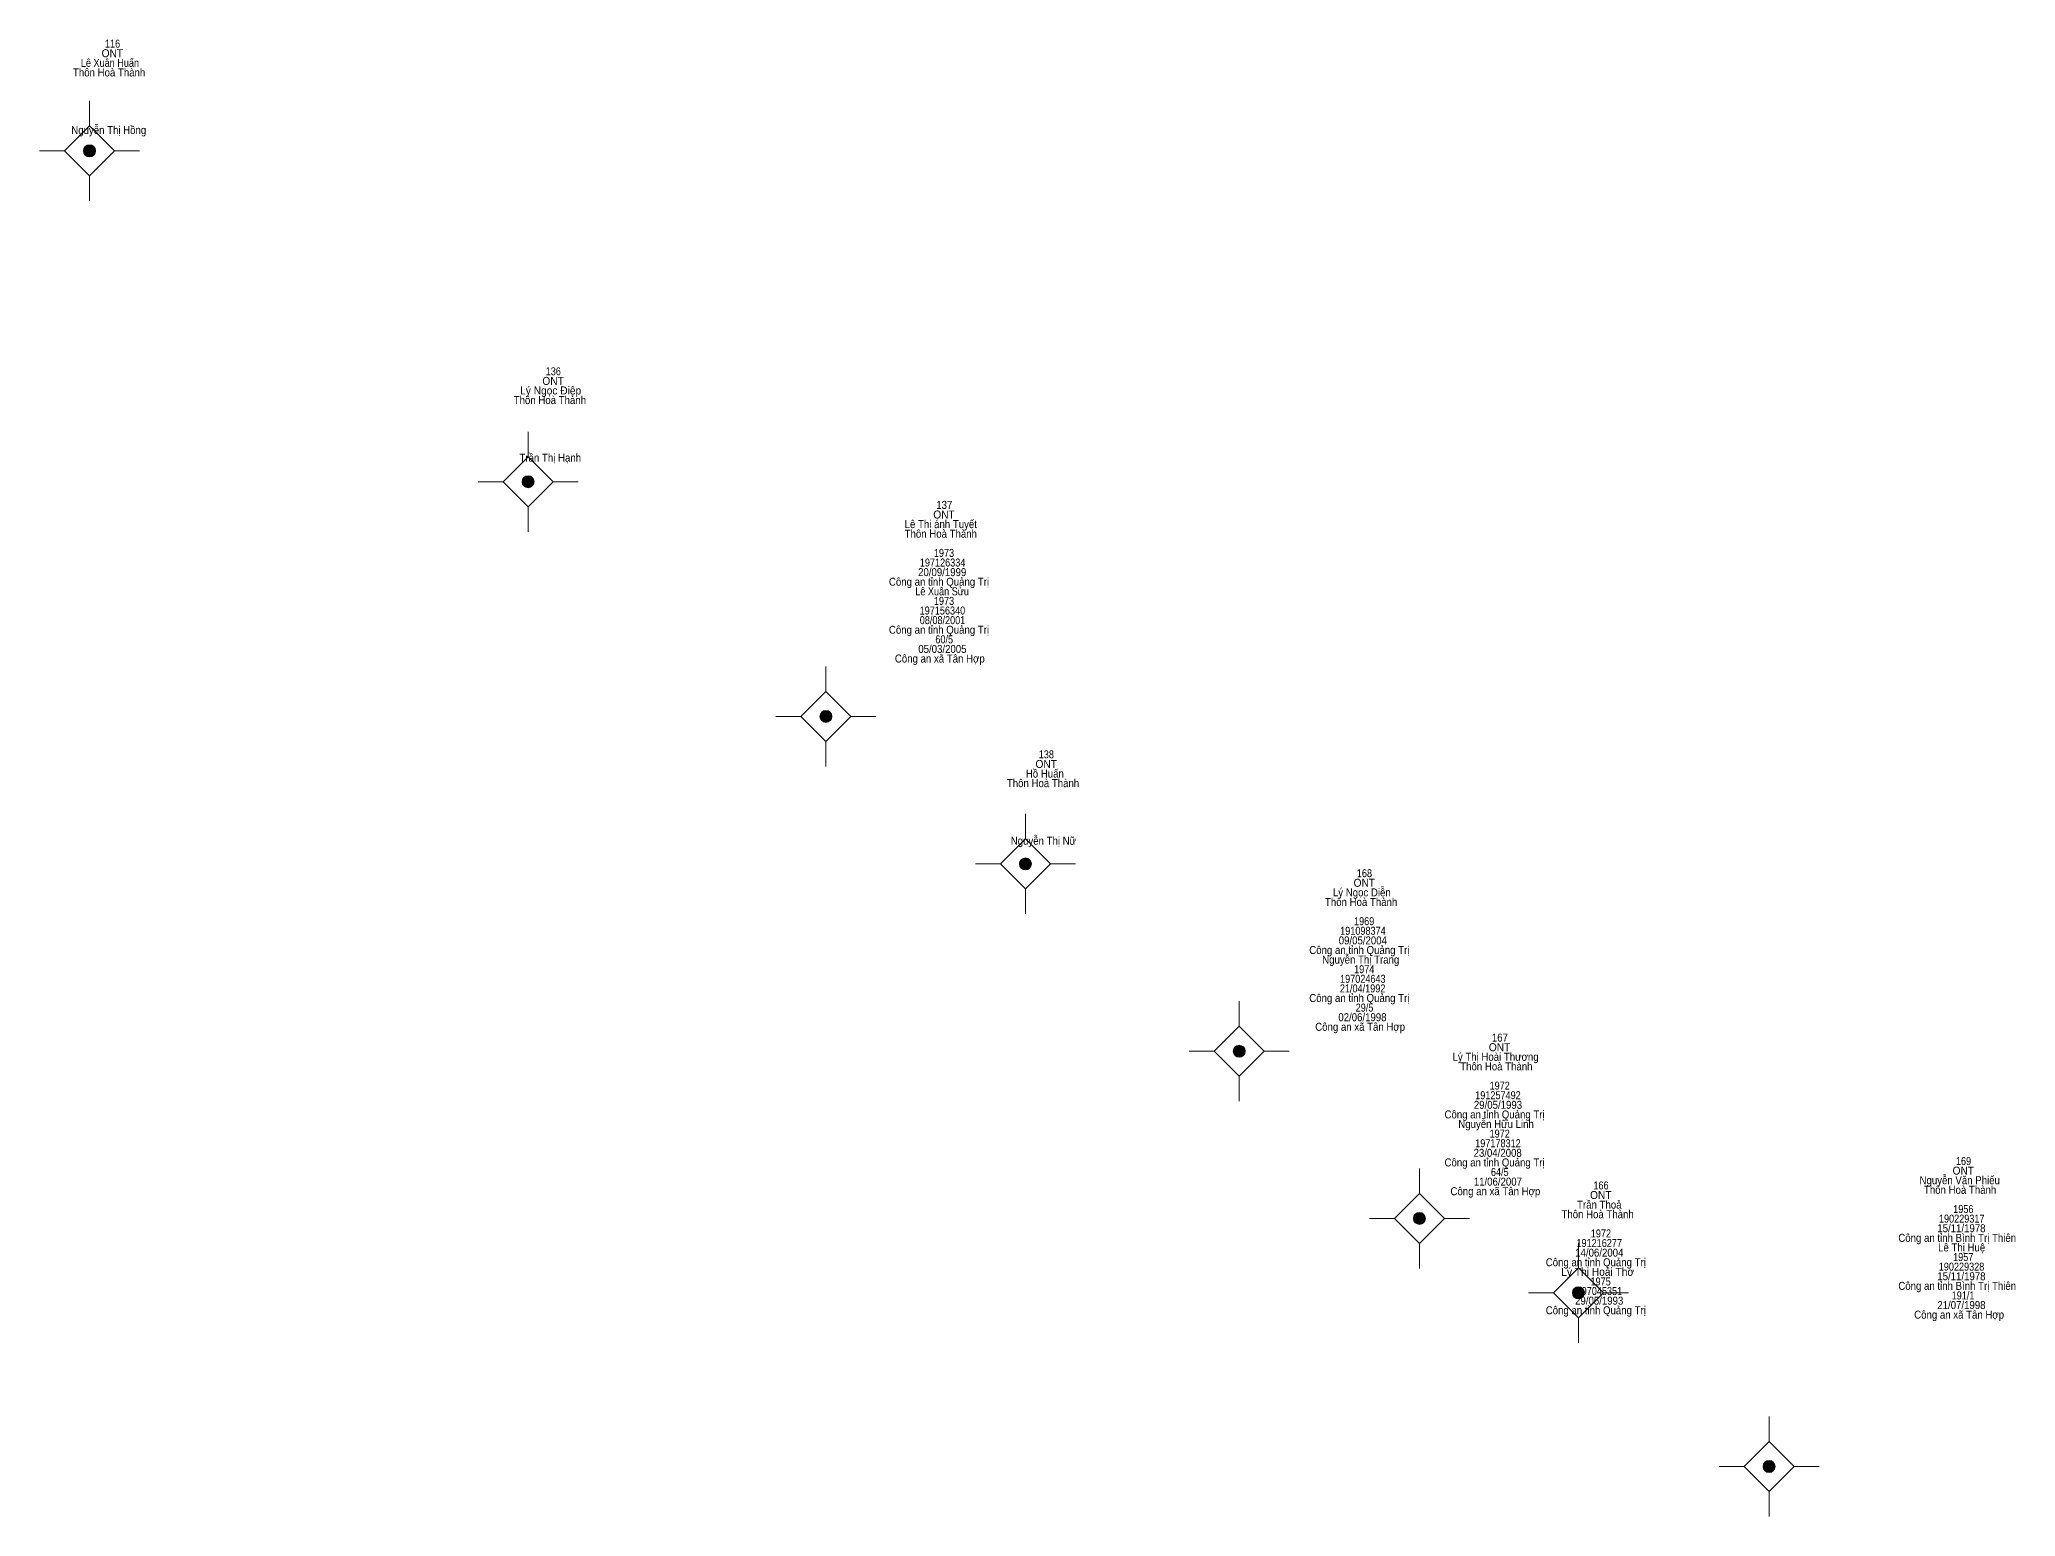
# Model space of a CAD drawing. Header units: metres. Extents: x 548452 to 551009, y 1840956 to 1844548.
# Drawn here: x 550304.1 to 550402.9, y 1841505.6 to 1841579.5 of the extents above; entities that cross this region are included whole.
import ezdxf
from ezdxf.enums import TextEntityAlignment as Align

# ---------------------------------------------------------------- set-up
doc = ezdxf.new("R2010")
doc.units = ezdxf.units.M
doc.header["$LTSCALE"] = 0.16
doc.layers.add('11', color=7, linetype='Continuous', lineweight=13)
doc.layers.add('15', color=7, linetype='Continuous')

msp = doc.modelspace()

# ---------------------------------------------------------------- hatches: boundary and pattern name
at = {"layer": '11'}
for points in [[(550306.9295, 1841573.89, 1), (550306.3295, 1841573.89, 1)], [(550328.8495, 1841557.35, 1), (550328.2495, 1841557.35, 1)], [(550343.7395, 1841545.62, 1), (550343.1395, 1841545.62, 1)], [(550353.7095, 1841538.24, 1), (550353.1095, 1841538.24, 1)], [(550364.3995, 1841528.88, 1), (550363.7995, 1841528.88, 1)], [(550373.3995, 1841520.52, 1), (550372.7995, 1841520.52, 1)], [(550381.3495, 1841516.8, 1), (550380.7495, 1841516.8, 1)], [(550390.8795, 1841508.12, 1), (550390.2795, 1841508.12, 1)]]:
    msp.add_hatch(color=256, dxfattribs=at).paths.add_polyline_path(points)

# ---------------------------------------------------------------- linework, layer by layer
for p, q in [((550306.63, 1841576.39), (550306.63, 1841575.14)), ((550305.38, 1841573.89), (550304.13, 1841573.89)), ((550309.13, 1841573.89), (550307.88, 1841573.89)), ((550306.63, 1841572.64), (550306.63, 1841571.39)), ((550328.55, 1841559.85), (550328.55, 1841558.6)), ((550327.3, 1841557.35), (550326.05, 1841557.35)), ((550331.05, 1841557.35), (550329.8, 1841557.35)), ((550328.55, 1841556.1), (550328.55, 1841554.85)), ((550343.44, 1841548.12), (550343.44, 1841546.87)), ((550342.19, 1841545.62), (550340.94, 1841545.62)), ((550345.94, 1841545.62), (550344.69, 1841545.62)), ((550343.44, 1841544.37), (550343.44, 1841543.12)), ((550353.41, 1841540.74), (550353.41, 1841539.49)), ((550352.16, 1841538.24), (550350.91, 1841538.24)), ((550355.91, 1841538.24), (550354.66, 1841538.24)), ((550353.41, 1841536.99), (550353.41, 1841535.74)), ((550364.1, 1841531.38), (550364.1, 1841530.13)), ((550362.85, 1841528.88), (550361.6, 1841528.88)), ((550366.6, 1841528.88), (550365.35, 1841528.88)), ((550364.1, 1841527.63), (550364.1, 1841526.38)), ((550373.1, 1841523.02), (550373.1, 1841521.77)), ((550371.85, 1841520.52), (550370.6, 1841520.52)), ((550375.6, 1841520.52), (550374.35, 1841520.52)), ((550373.1, 1841519.27), (550373.1, 1841518.02)), ((550381.05, 1841519.3), (550381.05, 1841518.05)), ((550379.8, 1841516.8), (550378.55, 1841516.8)), ((550383.55, 1841516.8), (550382.3, 1841516.8)), ((550381.05, 1841515.55), (550381.05, 1841514.3)), ((550390.58, 1841510.62), (550390.58, 1841509.37)), ((550389.33, 1841508.12), (550388.08, 1841508.12)), ((550393.08, 1841508.12), (550391.83, 1841508.12)), ((550390.58, 1841506.87), (550390.58, 1841505.62))]:
    msp.add_line(p, q, dxfattribs=at)
for points in [[(550306.63, 1841575.14), (550305.38, 1841573.89), (550306.63, 1841572.64), (550307.88, 1841573.89)], [(550328.55, 1841558.6), (550327.3, 1841557.35), (550328.55, 1841556.1), (550329.8, 1841557.35)], [(550343.44, 1841546.87), (550342.19, 1841545.62), (550343.44, 1841544.37), (550344.69, 1841545.62)], [(550353.41, 1841539.49), (550352.16, 1841538.24), (550353.41, 1841536.99), (550354.66, 1841538.24)], [(550364.1, 1841530.13), (550362.85, 1841528.88), (550364.1, 1841527.63), (550365.35, 1841528.88)], [(550373.1, 1841521.77), (550371.85, 1841520.52), (550373.1, 1841519.27), (550374.35, 1841520.52)], [(550381.05, 1841518.05), (550379.8, 1841516.8), (550381.05, 1841515.55), (550382.3, 1841516.8)], [(550390.58, 1841509.37), (550389.33, 1841508.12), (550390.58, 1841506.87), (550391.83, 1841508.12)]]:
    msp.add_lwpolyline(points, close=True, dxfattribs=at)
for centre in [(550306.6295, 1841573.89), (550328.5495, 1841557.35), (550343.4395, 1841545.62), (550353.4095, 1841538.24), (550364.0995, 1841528.88), (550373.0995, 1841520.52), (550381.0495, 1841516.8), (550390.5795, 1841508.12)]:
    msp.add_circle(centre, 0.3, dxfattribs=at)

# ---------------------------------------------------------------- texts
at = {"layer": '15'}
for s, width, p in [('116', 0.85, (550307.78, 1841579.05)), ('Lê Xuân Huấn', 0.85, (550307.65, 1841578.09)), ('ONT', 0.95, (550307.77, 1841578.57)), ('Thôn Hoà Thành', 0.9, (550307.61, 1841577.61)), ('Nguyễn Thị Hồng', 0.9, (550307.59, 1841574.73)), ('ONT', 0.95, (550329.8, 1841562.19)), ('136', 0.85, (550329.81, 1841562.67)), ('Thôn Hoà Thành', 0.9, (550329.64, 1841561.23)), ('Lý Ngọc Điệp', 0.95, (550329.68, 1841561.71)), ('Trần Thị Hạnh', 0.9, (550329.66, 1841558.35)), ('Lê Thị ánh Tuyết', 0.9, (550349.18, 1841555.03)), ('ONT', 0.95, (550349.34, 1841555.51)), ('137', 0.9, (550349.355, 1841555.99)), ('Thôn Hoà Thành', 0.9, (550349.18, 1841554.55)), ('197126334', 0.85, (550349.27, 1841553.11)), ('1973', 0.85, (550349.34, 1841553.59)), ('Công an tỉnh Quảng Trị', 0.9, (550349.09, 1841552.15)), ('20/09/1999', 0.9, (550349.25, 1841552.63)), ('Lê Xuân Sửu', 0.85, (550349.245, 1841551.67)), ('1973', 0.85, (550349.34, 1841551.19)), ('08/08/2001', 0.85, (550349.265, 1841550.23)), ('197156340', 0.85, (550349.26, 1841550.71)), ('Công an tỉnh Quảng Trị', 0.9, (550349.09, 1841549.75)), ('60/5', 0.85, (550349.35, 1841549.27)), ('Công an xã Tân Hợp', 0.9, (550349.13, 1841548.31)), ('05/03/2005', 0.9, (550349.26, 1841548.79)), ('138', 0.85, (550354.455, 1841543.52)), ('Hồ Huấn', 0.9, (550354.38, 1841542.56)), ('ONT', 0.95, (550354.45, 1841543.04)), ('Thôn Hoà Thành', 0.9, (550354.29, 1841542.08)), ('Nguyễn Thị Nữ', 0.9, (550354.31, 1841539.2)), ('168', 0.85, (550370.355, 1841537.58)), ('Lý Ngọc Diễn', 0.9, (550370.225, 1841536.62)), ('ONT', 0.95, (550370.35, 1841537.1)), ('Thôn Hoà Thành', 0.9, (550370.19, 1841536.14)), ('191098374', 0.85, (550370.28, 1841534.7)), ('1969', 0.85, (550370.34, 1841535.18)), ('Công an tỉnh Quảng Trị', 0.9, (550370.1, 1841533.74)), ('Nguyễn Thị Trang', 0.9, (550370.17, 1841533.26)), ('09/05/2004', 0.9, (550370.275, 1841534.22)), ('1974', 0.85, (550370.345, 1841532.78)), ('Công an tỉnh Quảng Trị', 0.9, (550370.1, 1841531.34)), ('21/04/1992', 0.85, (550370.265, 1841531.82)), ('197024643', 0.85, (550370.275, 1841532.3)), ('02/06/1998', 0.9, (550370.255, 1841530.38)), ('29/5', 0.85, (550370.36, 1841530.86)), ('Công an xã Tân Hợp', 0.9, (550370.14, 1841529.9)), ('167', 0.9, (550377.125, 1841529.36)), ('Lý Thị Hoài Thương', 0.9, (550376.91, 1841528.4)), ('ONT', 0.95, (550377.11, 1841528.88)), ('Thôn Hoà Thành', 0.9, (550376.95, 1841527.92)), ('191257492', 0.85, (550377.03, 1841526.48)), ('1972', 0.85, (550377.115, 1841526.96)), ('Công an tỉnh Quảng Trị', 0.9, (550376.86, 1841525.52)), ('29/05/1993', 0.9, (550377.03, 1841526)), ('Nguyễn Hữu Linh', 0.9, (550376.935, 1841525.04)), ('1972', 0.85, (550377.115, 1841524.56)), ('23/04/2008', 0.9, (550377.015, 1841523.6)), ('197178312', 0.85, (550377.03, 1841524.08)), ('Công an tỉnh Quảng Trị', 0.9, (550376.86, 1841523.12)), ('64/5', 0.85, (550377.12, 1841522.64)), ('ONT', 0.95, (550400.29, 1841522.71)), ('169', 0.85, (550400.3, 1841523.19)), ('Công an xã Tân Hợp', 0.9, (550376.9, 1841521.68)), ('11/06/2007', 0.9, (550377.025, 1841522.16)), ('ONT', 0.95, (550382.17, 1841521.49)), ('166', 0.85, (550382.18, 1841521.97)), ('Nguyễn Văn Phiếu', 0.9, (550400.11, 1841522.23)), ('Thôn Hoà Thành', 0.9, (550400.13, 1841521.75)), ('Thôn Hoà Thành', 0.9, (550382.01, 1841520.53)), ('Trần Thoả', 0.9, (550382.095, 1841521.01)), ('1956', 0.85, (550400.29, 1841520.79)), ('1972', 0.85, (550382.175, 1841519.57)), ('15/11/1978', 0.9, (550400.195, 1841519.83)), ('190229317', 0.85, (550400.21, 1841520.31)), ('14/06/2004', 0.9, (550382.095, 1841518.61)), ('191216277', 0.85, (550382.09, 1841519.09)), ('Công an tỉnh Bình Trị Thiên', 0.9, (550399.985, 1841519.35)), ('Lê Thị Huệ', 0.9, (550400.205, 1841518.87)), ('Công an tỉnh Quảng Trị', 0.9, (550381.92, 1841518.13)), ('Lý Thị Hoài Thơ', 0.95, (550382.015, 1841517.65)), ('190229328', 0.85, (550400.2, 1841517.91)), ('1957', 0.85, (550400.285, 1841518.39)), ('197045351', 0.85, (550382.1, 1841516.69)), ('1975', 0.85, (550382.16, 1841517.17)), ('Công an tỉnh Bình Trị Thiên', 0.9, (550399.985, 1841516.95)), ('15/11/1978', 0.9, (550400.195, 1841517.43)), ('Công an tỉnh Quảng Trị', 0.9, (550381.92, 1841515.73)), ('29/05/1993', 0.9, (550382.09, 1841516.21)), ('21/07/1998', 0.9, (550400.195, 1841515.99)), ('191/1', 0.85, (550400.275, 1841516.47)), ('Công an xã Tân Hợp', 0.9, (550400.08, 1841515.51))]:
    msp.add_text(s, height=0.4, dxfattribs=dict(at, width=width)).set_placement(p, align=Align.CENTER)

doc.saveas('drawing.dxf')
